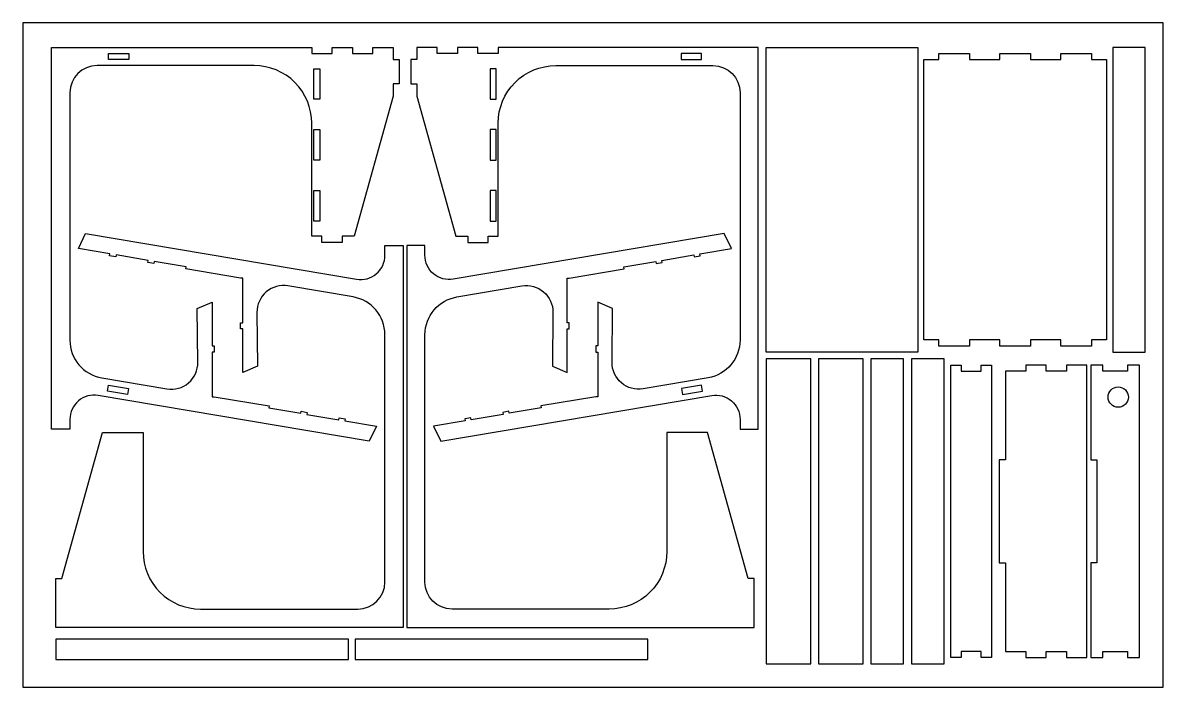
# Model space of a CAD drawing. Header units: inches. Extents: x -554 to 7, y -639 to -312.
import ezdxf

# ---------------------------------------------------------------- set-up
doc = ezdxf.new("R2010")
doc.units = ezdxf.units.IN
doc.header["$MEASUREMENT"] = 0
doc.layers.add('Calque1', color=1, linetype='Continuous')
doc.layers.add('Calque2', color=5, linetype='Continuous')
doc.layers.add('Layer1', color=7, linetype='Continuous', true_color=0x664400)

msp = doc.modelspace()

# ---------------------------------------------------------------- linework, layer by layer
at = {"layer": 'Calque1'}
for points in [[(-501.55, -329.72), (-511.55, -329.72), (-511.55, -326.72), (-501.55, -326.72)], [(-229.82, -329.72), (-219.82, -329.72), (-219.82, -326.72), (-229.82, -326.72)], [(-410.55, -349.22), (-410.55, -334.22), (-407.55, -334.22), (-407.55, -349.22)], [(-320.82, -349.22), (-320.82, -334.22), (-323.82, -334.22), (-323.82, -349.22)], [(-407.55, -379.22), (-410.55, -379.22), (-410.55, -364.22), (-407.55, -364.22)], [(-323.82, -379.22), (-320.82, -379.22), (-320.82, -364.22), (-323.82, -364.22)], [(-407.55, -394.22), (-407.55, -409.22), (-410.55, -409.22), (-410.55, -394.22)], [(-323.82, -394.22), (-323.82, -409.22), (-320.82, -409.22), (-320.82, -394.22)], [(-511.58, -489.94), (-501.72, -491.62), (-502.22, -494.58), (-512.07, -492.9)], [(-219.8, -489.94), (-229.66, -491.62), (-229.16, -494.58), (-219.3, -492.9)]]:
    msp.add_lwpolyline(points, close=True, dxfattribs=at)
msp.add_circle((-14.73, -495.86), 5, dxfattribs=at)
at = {"layer": 'Calque2'}
for points in [[(-459.55, -495.67), (-432.57, -500.21), (-432.73, -501.2), (-416.96, -503.85), (-416.79, -502.87), (-413.83, -503.37), (-414, -504.35), (-398.22, -507.01), (-398.05, -506.02), (-395.1, -506.52), (-395.26, -507.5), (-379.76, -510.11), (-383.26, -517.51), (-516.62, -495.06, 0.463942), (-530.55, -506.85), (-530.55, -511.72), (-539.55, -511.72), (-539.55, -323.72), (-411.55, -323.72), (-411.55, -326.72), (-401.55, -326.72), (-401.55, -323.72), (-391.55, -323.72), (-391.55, -326.72), (-381.55, -326.72), (-381.55, -323.72), (-371.55, -323.72), (-371.55, -329.72), (-368.55, -329.72), (-368.55, -341.72), (-371.55, -341.72), (-371.55, -347.8), (-390.72, -416.72), (-396.55, -416.72), (-396.55, -419.72), (-406.55, -419.72), (-406.55, -416.72), (-411.55, -416.72), (-411.55, -361.03, 0.414214), (-439.87, -332.72), (-517.22, -332.72, 0.411163), (-530.55, -346.05), (-530.55, -467.79, 0.366174), (-514.85, -486.36), (-482.85, -491.82, 0.468063), (-467.58, -478.78), (-467.89, -452.33), (-460.55, -449.11), (-460.55, -470.67), (-459.55, -470.67), (-459.55, -473.67), (-460.55, -473.67), (-460.55, -495.67)], [(-271.82, -495.67), (-298.81, -500.21), (-298.64, -501.2), (-314.42, -503.85), (-314.59, -502.87), (-317.54, -503.37), (-317.38, -504.35), (-333.16, -507.01), (-333.32, -506.02), (-336.28, -506.52), (-336.11, -507.5), (-351.61, -510.11), (-348.11, -517.51), (-214.76, -495.06, -0.463942), (-200.82, -506.85), (-200.82, -511.72), (-191.82, -511.72), (-191.82, -323.72), (-319.82, -323.72), (-319.82, -326.72), (-329.82, -326.72), (-329.82, -323.72), (-339.82, -323.72), (-339.82, -326.72), (-349.82, -326.72), (-349.82, -323.72), (-359.82, -323.72), (-359.82, -329.72), (-362.82, -329.72), (-362.82, -341.72), (-359.82, -341.72), (-359.82, -347.8), (-340.66, -416.72), (-334.82, -416.72), (-334.82, -419.72), (-324.82, -419.72), (-324.82, -416.72), (-319.82, -416.72), (-319.82, -361.03, -0.414214), (-291.51, -332.72), (-214.15, -332.72, -0.411163), (-200.82, -346.05), (-200.82, -467.79, -0.366174), (-216.53, -486.36), (-248.53, -491.82, -0.468063), (-263.79, -478.78), (-263.49, -452.33), (-270.82, -449.11), (-270.82, -470.67), (-271.82, -470.67), (-271.82, -473.67), (-270.82, -473.67), (-270.82, -495.67)], [(-494.54, -571.9, 0.414214), (-466.23, -600.21), (-388.87, -600.21, 0.411163), (-375.54, -586.88), (-375.54, -465.14, 0.366174), (-391.25, -446.57), (-423.25, -441.11, 0.468063), (-438.51, -454.15), (-438.21, -480.59), (-445.54, -483.82), (-445.54, -462.26), (-446.54, -462.26), (-446.54, -459.26), (-445.54, -459.26), (-445.54, -437.26), (-446.54, -437.26), (-473.53, -432.72), (-473.36, -431.73), (-489.14, -429.08), (-489.3, -430.06), (-492.26, -429.56), (-492.1, -428.58), (-507.87, -425.92), (-508.04, -426.91), (-511, -426.41), (-510.83, -425.42), (-526.33, -422.81), (-522.83, -415.42), (-389.48, -437.86, 0.463942), (-375.54, -426.08), (-375.54, -421.21), (-366.54, -421.21), (-366.54, -609.21), (-537.54, -609.21), (-537.54, -585.21), (-534.56, -585.21), (-514.54, -513.21), (-494.54, -513.21)], [(-236.84, -571.9, -0.414214), (-265.15, -600.21), (-342.5, -600.21, -0.411163), (-355.84, -586.88), (-355.84, -465.14, -0.366174), (-340.13, -446.57), (-308.13, -441.11, -0.468063), (-292.86, -454.15), (-293.17, -480.59), (-285.84, -483.82), (-285.84, -462.26), (-284.84, -462.26), (-284.84, -459.26), (-285.84, -459.26), (-285.84, -437.26), (-284.84, -437.26), (-257.85, -432.72), (-258.02, -431.73), (-242.24, -429.08), (-242.07, -430.06), (-239.11, -429.56), (-239.28, -428.58), (-223.5, -425.92), (-223.34, -426.91), (-220.38, -426.41), (-220.54, -425.42), (-205.04, -422.81), (-208.54, -415.42), (-341.9, -437.86, -0.463942), (-355.84, -426.08), (-355.84, -421.21), (-364.84, -421.21), (-364.84, -609.21), (-193.84, -609.21), (-193.84, -585.21), (-196.81, -585.21), (-216.84, -513.21), (-236.84, -513.21)]]:
    msp.add_lwpolyline(points, format="xyb", close=True, dxfattribs=at)
for points in [[(-187.97, -323.72), (-113.32, -323.72), (-113.32, -473.72), (-187.97, -473.72), (-187.97, -323.72)], [(-17.39, -473.72), (-1.39, -473.72), (-1.39, -323.72), (-17.39, -323.72), (-17.39, -473.72)], [(-165.97, -627.1), (-165.97, -477.1), (-187.97, -477.1), (-187.97, -627.1), (-165.97, -627.1)], [(-140.17, -627.1), (-140.17, -477.1), (-162.17, -477.1), (-162.17, -627.1), (-140.17, -627.1)], [(-136.37, -627.1), (-120.37, -627.1), (-120.37, -477.1), (-136.37, -477.1), (-136.37, -627.1)], [(-116.38, -627.1), (-100.38, -627.1), (-100.38, -477.1), (-116.38, -477.1), (-116.38, -627.1)], [(-537.54, -625.05), (-393.54, -625.05), (-393.54, -615.05), (-537.54, -615.05), (-537.54, -625.05)], [(-390.19, -625.05), (-246.19, -625.05), (-246.19, -615.05), (-390.19, -615.05), (-390.19, -625.05)]]:
    msp.add_lwpolyline(points, dxfattribs=at)
for points in [[(-102.93, -470.72), (-102.93, -467.72), (-110.43, -467.72), (-110.43, -329.72), (-102.93, -329.72), (-102.93, -326.72), (-87.93, -326.72), (-87.93, -329.72), (-72.93, -329.72), (-72.93, -326.72), (-57.93, -326.72), (-57.93, -329.72), (-42.93, -329.72), (-42.93, -326.72), (-27.93, -326.72), (-27.93, -329.72), (-20.43, -329.72), (-20.43, -467.72), (-27.93, -467.72), (-27.93, -470.72), (-42.93, -470.72), (-42.93, -467.72), (-57.93, -467.72), (-57.93, -470.72), (-72.93, -470.72), (-72.93, -467.72), (-87.93, -467.72), (-87.93, -470.72)], [(-82.08, -480.1), (-77.08, -480.1), (-77.08, -624.1), (-82.08, -624.1), (-82.08, -621.1), (-92.08, -621.1), (-92.08, -624.1), (-97.08, -624.1), (-97.08, -480.1), (-92.08, -480.1), (-92.08, -483.1), (-82.08, -483.1)], [(-60.24, -624.1), (-50.24, -624.1), (-50.24, -621.1), (-40.24, -621.1), (-40.24, -624.1), (-30.24, -624.1), (-30.24, -480.1), (-40.24, -480.1), (-40.24, -483.1), (-50.24, -483.1), (-50.24, -480.1), (-60.24, -480.1), (-60.24, -483.1), (-70.24, -483.1), (-70.24, -526.76), (-73.24, -526.76), (-73.24, -577.44), (-70.24, -577.44), (-70.24, -621.1), (-60.24, -621.1)], [(-28.23, -624.1), (-22.23, -624.1), (-22.23, -621.1), (-10.23, -621.1), (-10.23, -624.1), (-4.23, -624.1), (-4.23, -480.1), (-10.23, -480.1), (-10.23, -483.1), (-22.23, -483.1), (-22.23, -480.1), (-28.23, -480.1), (-28.23, -526.76), (-25.23, -526.76), (-25.23, -577.44), (-28.23, -577.44)]]:
    msp.add_lwpolyline(points, close=True, dxfattribs=at)
at = {"layer": 'Layer1'}
msp.add_lwpolyline([(-553.73, -311.65), (-553.73, -638.65), (7.41, -638.65), (7.41, -311.65), (-553.73, -311.65)], dxfattribs=at)

doc.saveas('drawing.dxf')
